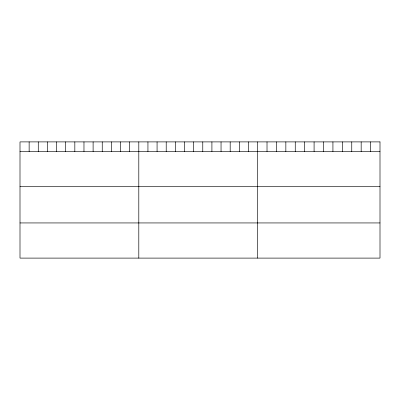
<?xml version="1.0" encoding="UTF-8"?>
<svg xmlns="http://www.w3.org/2000/svg" width="400" height="400" viewBox="0 0 400 400"><rect width="100%" height="100%" fill="white"/><g stroke="black" fill="none" stroke-linecap="round" stroke-linejoin="round"><path stroke-width="0.6" d="M20 151.54L380 151.54M20 186.705L380 186.705M20 222.94L380 222.94M370.585 141.895L370.585 151.54M361.17 141.895L361.17 151.54M351.755 141.895L351.755 151.54M342.34 141.895L342.34 151.54M332.925 141.895L332.925 151.54M323.51 141.895L323.51 151.54M314.09 141.895L314.09 151.54M304.675 141.895L304.675 151.54M295.26 141.895L295.26 151.54M285.845 141.895L285.845 151.54M276.43 141.895L276.43 151.54M267.015 141.895L267.015 151.54M257.6 141.895L257.6 258.105M248.46 141.895L248.46 151.54M239.325 141.895L239.325 151.54M230.185 141.895L230.185 151.54M221.045 141.895L221.045 151.54M211.91 141.895L211.91 151.54M202.77 141.895L202.77 151.54M193.63 141.895L193.63 151.54M184.49 141.895L184.49 151.54M175.355 141.895L175.355 151.54M166.215 141.895L166.215 151.54M157.075 141.895L157.075 151.54M147.94 141.895L147.94 151.54M138.8 141.895L138.8 258.105M129.66 141.895L129.66 151.54M120.525 141.895L120.525 151.54M111.385 141.895L111.385 151.54M102.245 141.895L102.245 151.54M93.11 141.895L93.11 151.54M83.97 141.895L83.97 151.54M74.83 141.895L74.83 151.54M65.69 141.895L65.69 151.54M56.555 141.895L56.555 151.54M47.415 141.895L47.415 151.54M38.275 141.895L38.275 151.54M29.14 141.895L29.14 151.54M380 141.895L20 141.895L20 258.105L380 258.105L380 141.895"/></g></svg>
